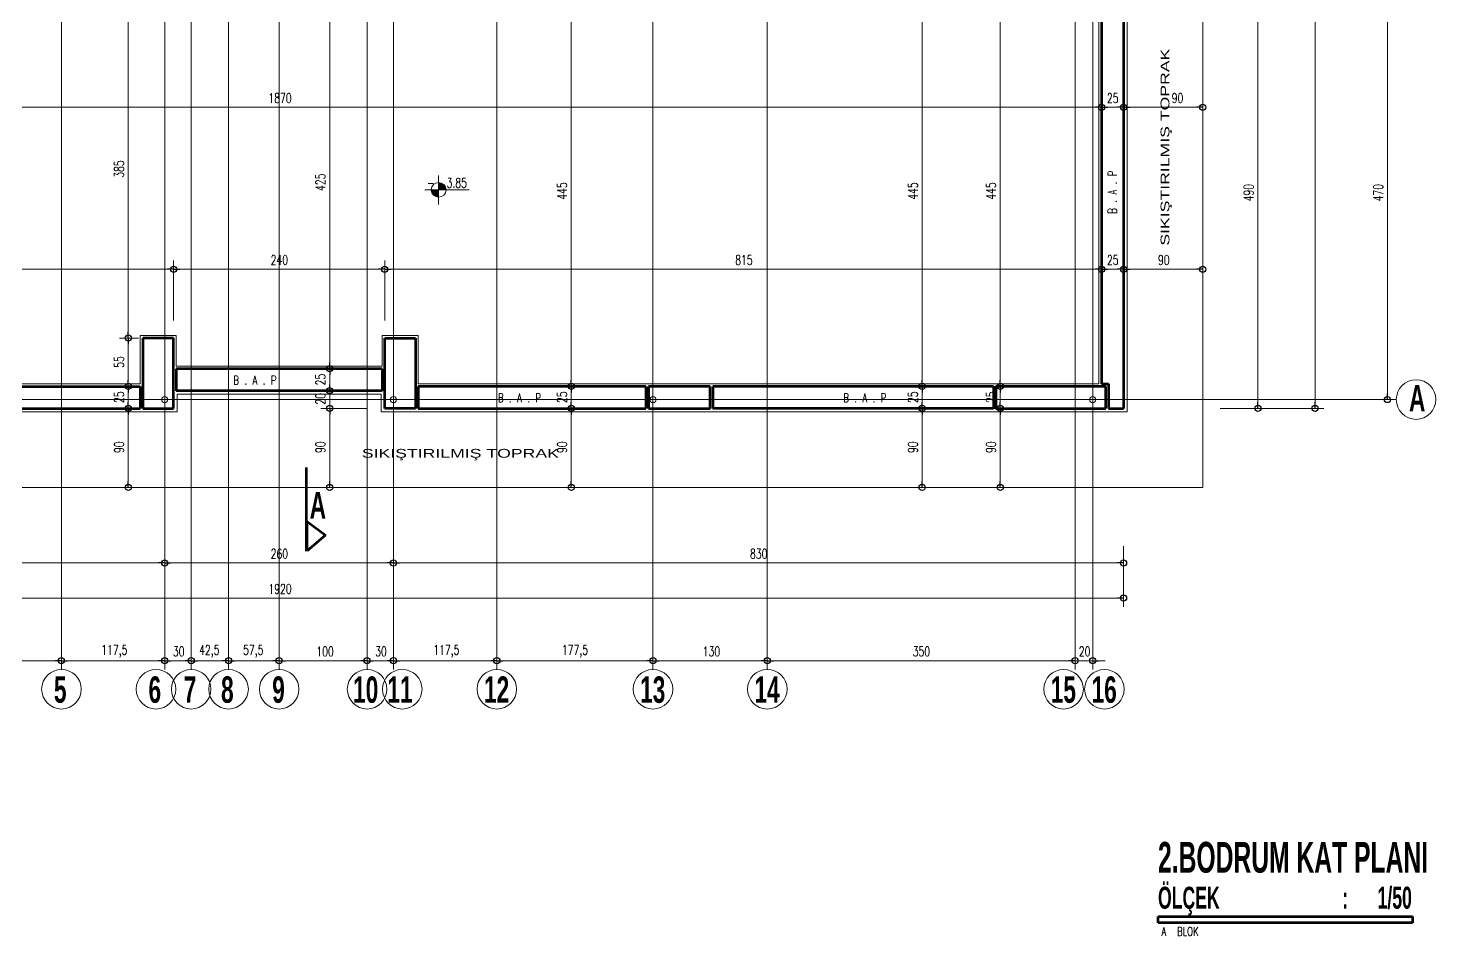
# Model space of a CAD drawing. Header units: millimetres. Extents: x 2016.56 to 2021.8, y 13721.83 to 13722.48.
# Drawn here: x 2016.7466 to 2017.0667, y 13721.9198 to 13722.1263 of the extents above; entities that cross this region are included whole.
import ezdxf

# ---------------------------------------------------------------- set-up
doc = ezdxf.new("R2010")
doc.units = ezdxf.units.MM
doc.linetypes.add('ACAD_ISO04W100', pattern=[30, 24, -3, 0, -3])
doc.layers.get('0').update_dxf_attribs({"lineweight": 20})
for name, color, linetype, lineweight in [('aks', 1, 'Continuous', 9), ('AKS  NO', 5, 'Continuous', 60), ('DH', 7, 'Continuous', 20), ('DIMH', 7, 'Continuous', 20), ('DIMV', 7, 'Continuous', 20), ('DV', 7, 'Continuous', 20), ('kesit', 5, 'Continuous', 60), ('kolon', 5, 'Continuous', 60), ('SIVA', 7, 'Continuous', 20), ('TEXT', 7, 'Continuous', 20)]:
    doc.layers.add(name, color=color, linetype=linetype, lineweight=lineweight)
doc.styles.get("Standard").update_dxf_attribs({"font": 'txt.shx', "width": 0.7, "height": 11})
doc.styles.add('style1', font='swisscbo.ttf', dxfattribs={"width": 0.75, "height": 11})
doc.styles.add('style3', font='GOTHIC.TTF', dxfattribs={"width": 0.7, "height": 11})

msp = doc.modelspace()

# ---------------------------------------------------------------- hatches: boundary and pattern name
at = {"layer": 'TEXT'}
h = msp.add_hatch(color=256, dxfattribs=at)
h.paths.add_polyline_path([(2016.83994, 13722.08949), (2016.83826, 13722.08949, 0.414214), (2016.83994, 13722.08781)])
h.paths.add_polyline_path([(2016.83994, 13722.09117), (2016.83994, 13722.08949), (2016.84162, 13722.08949, 0.414214)])

# ---------------------------------------------------------------- linework, layer by layer
for p, q in [((2016.99647, 13722.13859), (2016.99647, 13722.03959)), ((2017.01367, 13722.02179), (2017.01367, 13722.13779)), ((2016.59367, 13722.02179), (2017.01367, 13722.02179))]:
    msp.add_line(p, q)
at = {"color": 0, "lineweight": -2}
for p, q in [((2016.99067, 13722.10827), (2016.98927, 13722.10827)), ((2016.99067, 13722.10827), (2016.99207, 13722.10827)), ((2016.99567, 13722.10827), (2016.99427, 13722.10827)), ((2016.99567, 13722.10827), (2016.99707, 13722.10827)), ((2017.01367, 13722.10827), (2017.01227, 13722.10827)), ((2016.77967, 13722.07144), (2016.77827, 13722.07144)), ((2016.77967, 13722.07144), (2016.78107, 13722.07144)), ((2016.82767, 13722.07144), (2016.82627, 13722.07144)), ((2016.82767, 13722.07144), (2016.82907, 13722.07144)), ((2016.99067, 13722.07144), (2016.98927, 13722.07144)), ((2016.99067, 13722.07144), (2016.99207, 13722.07144)), ((2016.99567, 13722.07144), (2016.99427, 13722.07144)), ((2016.99567, 13722.07144), (2016.99707, 13722.07144)), ((2017.01367, 13722.07144), (2017.01227, 13722.07144)), ((2016.76937, 13722.05579), (2016.76937, 13722.05719)), ((2016.76937, 13722.05579), (2016.76937, 13722.05439)), ((2016.81516, 13722.04879), (2016.81516, 13722.05019)), ((2016.76937, 13722.04479), (2016.76937, 13722.04619)), ((2016.81516, 13722.04879), (2016.81516, 13722.04739)), ((2016.87011, 13722.04479), (2016.87011, 13722.04619)), ((2016.94988, 13722.04479), (2016.94988, 13722.04619)), ((2016.96764, 13722.04479), (2016.96764, 13722.04619)), ((2016.76937, 13722.04479), (2016.76937, 13722.04339)), ((2016.81516, 13722.04379), (2016.81516, 13722.04519)), ((2016.81516, 13722.04379), (2016.81516, 13722.04519)), ((2016.87011, 13722.04479), (2016.87011, 13722.04339)), ((2016.94988, 13722.04479), (2016.94988, 13722.04339)), ((2016.96764, 13722.04479), (2016.96764, 13722.04339)), ((2017.05569, 13722.04179), (2017.05569, 13722.04319)), ((2016.76937, 13722.03979), (2016.76937, 13722.04119)), ((2016.76937, 13722.03979), (2016.76937, 13722.03839)), ((2016.81516, 13722.03979), (2016.81516, 13722.03839)), ((2016.81516, 13722.03979), (2016.81516, 13722.03839)), ((2016.87011, 13722.03979), (2016.87011, 13722.04119)), ((2016.87011, 13722.03979), (2016.87011, 13722.03839)), ((2016.94988, 13722.03979), (2016.94988, 13722.04119)), ((2016.94988, 13722.03979), (2016.94988, 13722.03839)), ((2016.96764, 13722.03979), (2016.96764, 13722.04119)), ((2016.96764, 13722.03979), (2016.96764, 13722.03839)), ((2017.02622, 13722.03979), (2017.02622, 13722.04119)), ((2017.03922, 13722.03979), (2017.03922, 13722.04119)), ((2016.76937, 13722.02179), (2016.76937, 13722.02319)), ((2016.81516, 13722.02179), (2016.81516, 13722.02319)), ((2016.87011, 13722.02179), (2016.87011, 13722.02319)), ((2016.94988, 13722.02179), (2016.94988, 13722.02319)), ((2016.96764, 13722.02179), (2016.96764, 13722.02319)), ((2016.77767, 13722.00462), (2016.77627, 13722.00462)), ((2016.77767, 13722.00462), (2016.77907, 13722.00462)), ((2016.82967, 13722.00462), (2016.82827, 13722.00462)), ((2016.82967, 13722.00462), (2016.83107, 13722.00462)), ((2016.99567, 13722.00462), (2016.99427, 13722.00462)), ((2016.99567, 13721.99662), (2016.99427, 13721.99662)), ((2016.75417, 13721.98239), (2016.75277, 13721.98239)), ((2016.75417, 13721.98239), (2016.75557, 13721.98239)), ((2016.77767, 13721.98239), (2016.77627, 13721.98239)), ((2016.77767, 13721.98239), (2016.77907, 13721.98239)), ((2016.78367, 13721.98239), (2016.78227, 13721.98239)), ((2016.78367, 13721.98239), (2016.78507, 13721.98239)), ((2016.79217, 13721.98239), (2016.79077, 13721.98239)), ((2016.79217, 13721.98239), (2016.79357, 13721.98239)), ((2016.80367, 13721.98239), (2016.80227, 13721.98239)), ((2016.80367, 13721.98239), (2016.80507, 13721.98239)), ((2016.82367, 13721.98239), (2016.82227, 13721.98239)), ((2016.82367, 13721.98239), (2016.82507, 13721.98239)), ((2016.82967, 13721.98239), (2016.82827, 13721.98239)), ((2016.82967, 13721.98239), (2016.83107, 13721.98239)), ((2016.85317, 13721.98239), (2016.85177, 13721.98239)), ((2016.85317, 13721.98239), (2016.85457, 13721.98239)), ((2016.88867, 13721.98239), (2016.88727, 13721.98239)), ((2016.88867, 13721.98239), (2016.89007, 13721.98239)), ((2016.91467, 13721.98239), (2016.91327, 13721.98239)), ((2016.91467, 13721.98239), (2016.91607, 13721.98239)), ((2016.98467, 13721.98239), (2016.98327, 13721.98239)), ((2016.98467, 13721.98239), (2016.98327, 13721.98239)), ((2016.98867, 13721.98239), (2016.99007, 13721.98239))]:
    msp.add_line(p, q, dxfattribs=at)
for centre in [(2016.99067, 13722.10827), (2016.99067, 13722.10827), (2016.99567, 13722.10827), (2016.99567, 13722.10827), (2017.01367, 13722.10827), (2016.77967, 13722.07144), (2016.77967, 13722.07144), (2016.82767, 13722.07144), (2016.82767, 13722.07144), (2016.99067, 13722.07144), (2016.99067, 13722.07144), (2016.99567, 13722.07144), (2016.99567, 13722.07144), (2017.01367, 13722.07144), (2016.76937, 13722.05579), (2016.76937, 13722.05579), (2016.81516, 13722.04879), (2016.81516, 13722.04879), (2016.76937, 13722.04479), (2016.76937, 13722.04479), (2016.81516, 13722.04379), (2016.81516, 13722.04379), (2016.87011, 13722.04479), (2016.87011, 13722.04479), (2016.94988, 13722.04479), (2016.94988, 13722.04479), (2016.96764, 13722.04479), (2016.96764, 13722.04479), (2016.76937, 13722.03979), (2016.76937, 13722.03979), (2016.81516, 13722.03979), (2016.81516, 13722.03979), (2016.87011, 13722.03979), (2016.87011, 13722.03979), (2016.94988, 13722.03979), (2016.94988, 13722.03979), (2016.96764, 13722.03979), (2016.96764, 13722.03979), (2017.02622, 13722.03979), (2017.03922, 13722.03979), (2017.05569, 13722.04179), (2016.76937, 13722.02179), (2016.81516, 13722.02179), (2016.87011, 13722.02179), (2016.94988, 13722.02179), (2016.96764, 13722.02179), (2016.77767, 13722.00462), (2016.77767, 13722.00462), (2016.82967, 13722.00462), (2016.82967, 13722.00462), (2016.99567, 13722.00462), (2016.99567, 13721.99662), (2016.75417, 13721.98239), (2016.75417, 13721.98239), (2016.77767, 13721.98239), (2016.77767, 13721.98239), (2016.78367, 13721.98239), (2016.78367, 13721.98239), (2016.79217, 13721.98239), (2016.79217, 13721.98239), (2016.80367, 13721.98239), (2016.80367, 13721.98239), (2016.82367, 13721.98239), (2016.82367, 13721.98239), (2016.82967, 13721.98239), (2016.82967, 13721.98239), (2016.85317, 13721.98239), (2016.85317, 13721.98239), (2016.88867, 13721.98239), (2016.88867, 13721.98239), (2016.91467, 13721.98239), (2016.91467, 13721.98239), (2016.98467, 13721.98239), (2016.98467, 13721.98239), (2016.98867, 13721.98239)]:
    msp.add_circle(centre, 0.0007, dxfattribs=at)
for centre in [(2017.06219, 13722.04179), (2017.06219, 13722.04179), (2016.75417, 13721.97589), (2016.75417, 13721.97589), (2016.77567, 13721.97589), (2016.77567, 13721.97589), (2016.78367, 13721.97589), (2016.78367, 13721.97589), (2016.79217, 13721.97589), (2016.79217, 13721.97589), (2016.80367, 13721.97589), (2016.80367, 13721.97589), (2016.82367, 13721.97589), (2016.82367, 13721.97589), (2016.83167, 13721.97589), (2016.83167, 13721.97589), (2016.85317, 13721.97589), (2016.85317, 13721.97589), (2016.88867, 13721.97589), (2016.88867, 13721.97589), (2016.91467, 13721.97589), (2016.91467, 13721.97589), (2016.98204, 13721.97589), (2016.98204, 13721.97589), (2016.99132, 13721.97589), (2016.99132, 13721.97589)]:
    msp.add_circle(centre, 0.0045)
at = {"layer": 'aks', "linetype": 'ACAD_ISO04W100', "ltscale": 2}
for p, q in [((2016.75417, 13722.38645), (2016.75417, 13721.98239)), ((2016.75417, 13722.38645), (2016.75417, 13721.98239)), ((2016.77767, 13722.38645), (2016.77767, 13721.98239)), ((2016.78367, 13722.38645), (2016.78367, 13721.98239)), ((2016.78367, 13722.38645), (2016.78367, 13721.98239)), ((2016.79217, 13722.38645), (2016.79217, 13721.98239)), ((2016.79217, 13722.38645), (2016.79217, 13721.98239)), ((2016.80367, 13722.38645), (2016.80367, 13721.98239)), ((2016.80367, 13722.38645), (2016.80367, 13721.98239)), ((2016.82367, 13722.38645), (2016.82367, 13721.98239)), ((2016.82367, 13722.38645), (2016.82367, 13721.98239)), ((2016.82967, 13722.38645), (2016.82967, 13721.98239)), ((2016.85317, 13722.38645), (2016.85317, 13721.98239)), ((2016.85317, 13722.38645), (2016.85317, 13721.98239)), ((2016.88867, 13722.38645), (2016.88867, 13721.98239)), ((2016.88867, 13722.38645), (2016.88867, 13721.98239)), ((2016.91467, 13722.38645), (2016.91467, 13721.98239)), ((2016.91467, 13722.38645), (2016.91467, 13721.98239)), ((2016.98467, 13722.38645), (2016.98467, 13721.98239)), ((2016.98467, 13722.38645), (2016.98467, 13721.98239)), ((2016.98867, 13722.38645), (2016.98867, 13721.98239)), ((2016.98867, 13722.38645), (2016.98867, 13721.98239)), ((2016.57165, 13722.04179), (2017.05569, 13722.04179))]:
    msp.add_line(p, q, dxfattribs=at)
at = {"layer": 'aks'}
for centre in [(2016.77767, 13722.04179), (2016.82967, 13722.04179), (2016.88867, 13722.04179), (2016.88867, 13722.04179), (2016.98867, 13722.04179), (2016.98867, 13722.04179)]:
    msp.add_circle(centre, 0.0007, dxfattribs=at)
at = {"layer": 'AKS  NO'}
for p, q in [((2017.00353, 13721.92422), (2017.06136, 13721.92422)), ((2017.00353, 13721.92275), (2017.00353, 13721.92422)), ((2017.06136, 13721.92275), (2017.00353, 13721.92275)), ((2017.06136, 13721.92422), (2017.06136, 13721.92275))]:
    msp.add_line(p, q, dxfattribs=at)
at = {"layer": 'DH', "lineweight": 20}
for p, q in [((2016.99067, 13722.1057), (2016.99067, 13722.11027)), ((2016.99067, 13722.1057), (2016.99067, 13722.11027)), ((2016.99567, 13722.10515), (2016.99567, 13722.11027)), ((2016.99567, 13722.10917), (2016.99567, 13722.10627)), ((2017.01367, 13722.10917), (2017.01367, 13722.10627)), ((2016.77967, 13722.05979), (2016.77967, 13722.07344)), ((2016.77967, 13722.05979), (2016.77967, 13722.07344)), ((2016.82767, 13722.05979), (2016.82767, 13722.07344)), ((2016.82767, 13722.05979), (2016.82767, 13722.07344)), ((2016.99067, 13722.06856), (2016.99067, 13722.07344)), ((2016.99067, 13722.06856), (2016.99067, 13722.07344)), ((2016.99567, 13722.06812), (2016.99567, 13722.07344)), ((2016.99567, 13722.07235), (2016.99567, 13722.06944)), ((2017.01367, 13722.07235), (2017.01367, 13722.06944))]:
    msp.add_line(p, q, dxfattribs=at)
at = {"layer": 'DH'}
for p, q in [((2016.61807, 13722.10827), (2016.98927, 13722.10827)), ((2016.99207, 13722.10827), (2016.99427, 13722.10827)), ((2016.99707, 13722.10827), (2017.01227, 13722.10827)), ((2016.61807, 13722.07144), (2016.77827, 13722.07144)), ((2016.78107, 13722.07144), (2016.82627, 13722.07144)), ((2016.82907, 13722.07144), (2016.98927, 13722.07144)), ((2016.99207, 13722.07144), (2016.99427, 13722.07144)), ((2016.99707, 13722.07144), (2017.01227, 13722.07144))]:
    msp.add_line(p, q, dxfattribs=at)
at = {"layer": 'DIMH', "lineweight": 20}
for p, q in [((2016.77767, 13722.01779), (2016.77767, 13722.00262)), ((2016.77767, 13722.01779), (2016.77767, 13722.00262)), ((2016.82967, 13722.01779), (2016.82967, 13722.00262)), ((2016.82967, 13722.01779), (2016.82967, 13722.00262)), ((2016.99567, 13722.00842), (2016.99567, 13722.00262)), ((2016.99567, 13722.00842), (2016.99567, 13721.99462)), ((2016.75417, 13721.98406), (2016.75417, 13721.98039)), ((2016.75417, 13721.98406), (2016.75417, 13721.98039)), ((2016.77767, 13721.98333), (2016.77767, 13721.98039)), ((2016.77767, 13721.98333), (2016.77767, 13721.98039)), ((2016.78367, 13721.9839), (2016.78367, 13721.98039)), ((2016.78367, 13721.9839), (2016.78367, 13721.98039)), ((2016.79217, 13721.98288), (2016.79217, 13721.98039)), ((2016.79217, 13721.98288), (2016.79217, 13721.98039)), ((2016.80367, 13721.9834), (2016.80367, 13721.98039)), ((2016.80367, 13721.9834), (2016.80367, 13721.98039)), ((2016.82367, 13721.98373), (2016.82367, 13721.98039)), ((2016.82367, 13721.98373), (2016.82367, 13721.98039)), ((2016.82967, 13721.98379), (2016.82967, 13721.98039)), ((2016.82967, 13721.98379), (2016.82967, 13721.98039)), ((2016.85317, 13721.98416), (2016.85317, 13721.98039)), ((2016.85317, 13721.98416), (2016.85317, 13721.98039)), ((2016.88867, 13721.98416), (2016.88867, 13721.98039)), ((2016.88867, 13721.98416), (2016.88867, 13721.98039)), ((2016.91467, 13721.98501), (2016.91467, 13721.98039)), ((2016.91467, 13721.98501), (2016.91467, 13721.98039)), ((2016.98467, 13721.9839), (2016.98467, 13721.98039)), ((2016.98467, 13721.9839), (2016.98467, 13721.98039)), ((2016.98867, 13721.98478), (2016.98867, 13721.98039))]:
    msp.add_line(p, q, dxfattribs=at)
at = {"layer": 'DIMH'}
for p, q in [((2016.61307, 13722.00462), (2016.77627, 13722.00462)), ((2016.77907, 13722.00462), (2016.82827, 13722.00462)), ((2016.83107, 13722.00462), (2016.99427, 13722.00462)), ((2016.61307, 13721.99662), (2016.99427, 13721.99662)), ((2016.72007, 13721.98239), (2016.75277, 13721.98239)), ((2016.75557, 13721.98239), (2016.77627, 13721.98239)), ((2016.77907, 13721.98239), (2016.78227, 13721.98239)), ((2016.78507, 13721.98239), (2016.79077, 13721.98239)), ((2016.79357, 13721.98239), (2016.80227, 13721.98239)), ((2016.80507, 13721.98239), (2016.82227, 13721.98239)), ((2016.82507, 13721.98239), (2016.82827, 13721.98239)), ((2016.83107, 13721.98239), (2016.85177, 13721.98239)), ((2016.85457, 13721.98239), (2016.88727, 13721.98239)), ((2016.89007, 13721.98239), (2016.91327, 13721.98239)), ((2016.91607, 13721.98239), (2016.98327, 13721.98239)), ((2016.98327, 13721.98239), (2016.98187, 13721.98239)), ((2016.98467, 13721.98239), (2016.98867, 13721.98239)), ((2016.99007, 13721.98239), (2016.99147, 13721.98239))]:
    msp.add_line(p, q, dxfattribs=at)
at = {"layer": 'DIMV'}
for p, q in [((2017.03922, 13722.33639), (2017.03922, 13722.04119)), ((2017.02622, 13722.13639), (2017.02622, 13722.04119)), ((2017.05569, 13722.13439), (2017.05569, 13722.04319))]:
    msp.add_line(p, q, dxfattribs=at)
at = {"layer": 'DIMV', "lineweight": 20}
for p, q in [((2017.01767, 13722.03979), (2017.02822, 13722.03979)), ((2017.02817, 13722.03979), (2017.04122, 13722.03979)), ((2017.05473, 13722.04179), (2017.05769, 13722.04179))]:
    msp.add_line(p, q, dxfattribs=at)
at = {"layer": 'DV'}
for p, q in [((2016.81516, 13722.13239), (2016.81516, 13722.05019)), ((2016.87011, 13722.13239), (2016.87011, 13722.04619)), ((2016.94988, 13722.13239), (2016.94988, 13722.04619)), ((2016.96764, 13722.13239), (2016.96764, 13722.04619)), ((2016.76937, 13722.13139), (2016.76937, 13722.05719)), ((2016.76937, 13722.05439), (2016.76937, 13722.04619)), ((2016.81516, 13722.04739), (2016.81516, 13722.04519)), ((2016.81516, 13722.04519), (2016.81516, 13722.04659)), ((2016.76937, 13722.04339), (2016.76937, 13722.04119)), ((2016.81516, 13722.04379), (2016.81516, 13722.03979)), ((2016.87011, 13722.04339), (2016.87011, 13722.04119)), ((2016.94988, 13722.04339), (2016.94988, 13722.04119)), ((2016.96764, 13722.04339), (2016.96764, 13722.04119)), ((2016.76937, 13722.03839), (2016.76937, 13722.02319)), ((2016.81516, 13722.03839), (2016.81516, 13722.03699)), ((2016.81516, 13722.03839), (2016.81516, 13722.02319)), ((2016.87011, 13722.03839), (2016.87011, 13722.02319)), ((2016.94988, 13722.03839), (2016.94988, 13722.02319)), ((2016.96764, 13722.03839), (2016.96764, 13722.02319))]:
    msp.add_line(p, q, dxfattribs=at)
at = {"layer": 'DV', "lineweight": 20}
for p, q in [((2016.77167, 13722.05579), (2016.76737, 13722.05579)), ((2016.77167, 13722.05579), (2016.76737, 13722.05579)), ((2016.81873, 13722.04879), (2016.81316, 13722.04879)), ((2016.81873, 13722.04879), (2016.81316, 13722.04879)), ((2016.76504, 13722.04479), (2016.77137, 13722.04479)), ((2016.76504, 13722.04479), (2016.77137, 13722.04479)), ((2016.81821, 13722.04379), (2016.81316, 13722.04379)), ((2016.81821, 13722.04379), (2016.81316, 13722.04379)), ((2016.87012, 13722.04479), (2016.86811, 13722.04479)), ((2016.87012, 13722.04479), (2016.86811, 13722.04479)), ((2016.95251, 13722.04479), (2016.94788, 13722.04479)), ((2016.95251, 13722.04479), (2016.94788, 13722.04479)), ((2016.97282, 13722.04479), (2016.96564, 13722.04479)), ((2016.97282, 13722.04479), (2016.96564, 13722.04479)), ((2016.76382, 13722.03979), (2016.77137, 13722.03979)), ((2016.76382, 13722.03979), (2016.77137, 13722.03979)), ((2016.82367, 13722.03979), (2016.81316, 13722.03979)), ((2016.82367, 13722.03979), (2016.81316, 13722.03979)), ((2016.87012, 13722.03979), (2016.86811, 13722.03979)), ((2016.87012, 13722.03979), (2016.86811, 13722.03979)), ((2016.954, 13722.03979), (2016.94788, 13722.03979)), ((2016.954, 13722.03979), (2016.94788, 13722.03979)), ((2016.97282, 13722.03979), (2016.96564, 13722.03979)), ((2016.97282, 13722.03979), (2016.96564, 13722.03979)), ((2016.76925, 13722.02179), (2016.77137, 13722.02179)), ((2016.81688, 13722.02179), (2016.81316, 13722.02179)), ((2016.87428, 13722.02179), (2016.86811, 13722.02179)), ((2016.95122, 13722.02179), (2016.94788, 13722.02179)), ((2016.97404, 13722.02179), (2016.96564, 13722.02179))]:
    msp.add_line(p, q, dxfattribs=at)
at = {"layer": 'kesit', "linetype": 'ACAD_ISO04W100'}
msp.add_line((2016.80982, 13722.02632), (2016.80982, 13722.00731), dxfattribs=at)
at = {"layer": 'kesit'}
for p, q in [((2016.81003, 13722.01408), (2016.81423, 13722.01093)), ((2016.81003, 13722.00736), (2016.81003, 13722.01408)), ((2016.81423, 13722.01093), (2016.81003, 13722.00736))]:
    msp.add_line(p, q, dxfattribs=at)
at = {"layer": 'kolon'}
for p, q in [((2016.99567, 13722.13779), (2016.99567, 13722.03979)), ((2016.99067, 13722.13379), (2016.99067, 13722.04539)), ((2016.77967, 13722.05579), (2016.77267, 13722.05579)), ((2016.77267, 13722.05579), (2016.77267, 13722.03979)), ((2016.77967, 13722.05579), (2016.77267, 13722.05579)), ((2016.77267, 13722.05579), (2016.77267, 13722.03979)), ((2016.77967, 13722.03979), (2016.77967, 13722.05579)), ((2016.77967, 13722.03979), (2016.77967, 13722.05579)), ((2016.82767, 13722.03979), (2016.82767, 13722.05579)), ((2016.82767, 13722.05579), (2016.83467, 13722.05579)), ((2016.82767, 13722.03979), (2016.82767, 13722.05579)), ((2016.82767, 13722.05579), (2016.83467, 13722.05579)), ((2016.83467, 13722.05579), (2016.83467, 13722.03979)), ((2016.83467, 13722.05579), (2016.83467, 13722.03979)), ((2016.82707, 13722.04879), (2016.78027, 13722.04879)), ((2016.78027, 13722.04879), (2016.78027, 13722.04379)), ((2016.82707, 13722.04879), (2016.82707, 13722.04379)), ((2016.72027, 13722.04479), (2016.77207, 13722.04479)), ((2016.77207, 13722.04479), (2016.77207, 13722.03979)), ((2016.82707, 13722.04379), (2016.78027, 13722.04379)), ((2016.82707, 13722.04379), (2016.78223, 13722.04379)), ((2016.88707, 13722.04479), (2016.83527, 13722.04479)), ((2016.83527, 13722.04479), (2016.83527, 13722.03979)), ((2016.88707, 13722.04479), (2016.88707, 13722.03979)), ((2016.90167, 13722.04479), (2016.88767, 13722.04479)), ((2016.88767, 13722.04479), (2016.88767, 13722.03979)), ((2016.90167, 13722.03979), (2016.90167, 13722.04479)), ((2016.90227, 13722.04479), (2016.90227, 13722.03979)), ((2016.90227, 13722.04479), (2016.90227, 13722.03979)), ((2016.96607, 13722.04479), (2016.90227, 13722.04479)), ((2016.96607, 13722.04479), (2016.96607, 13722.03979)), ((2016.96607, 13722.04479), (2016.96607, 13722.03979)), ((2016.96607, 13722.04479), (2016.96607, 13722.03979)), ((2016.96607, 13722.04479), (2016.96607, 13722.03979)), ((2016.99167, 13722.04479), (2016.96667, 13722.04479)), ((2016.96667, 13722.04479), (2016.96667, 13722.03979)), ((2016.99167, 13722.04479), (2016.96667, 13722.04479)), ((2016.96667, 13722.04479), (2016.96667, 13722.03979)), ((2016.99067, 13722.04479), (2016.97443, 13722.04479)), ((2016.99067, 13722.04479), (2016.97443, 13722.04479)), ((2016.99067, 13722.04539), (2016.99227, 13722.04539)), ((2016.99067, 13722.04539), (2016.99227, 13722.04539)), ((2016.99167, 13722.03979), (2016.99167, 13722.04479)), ((2016.99167, 13722.03979), (2016.99167, 13722.04479)), ((2016.99227, 13722.04539), (2016.99227, 13722.03979)), ((2016.72027, 13722.03979), (2016.77207, 13722.03979)), ((2016.77267, 13722.03979), (2016.77967, 13722.03979)), ((2016.77267, 13722.03979), (2016.77967, 13722.03979)), ((2016.83467, 13722.03979), (2016.82767, 13722.03979)), ((2016.83467, 13722.03979), (2016.82767, 13722.03979)), ((2016.83527, 13722.03979), (2016.88707, 13722.03979)), ((2016.88767, 13722.03979), (2016.90167, 13722.03979)), ((2016.96607, 13722.03979), (2016.90227, 13722.03979)), ((2016.96667, 13722.03979), (2016.99167, 13722.03979)), ((2016.96667, 13722.03979), (2016.99167, 13722.03979)), ((2016.97217, 13722.03979), (2016.99167, 13722.03979)), ((2016.99227, 13722.03979), (2016.99567, 13722.03979))]:
    msp.add_line(p, q, dxfattribs=at)
at = {"layer": 'SIVA'}
for p, q in [((2016.99647, 13722.13859), (2016.99647, 13722.08269)), ((2016.99007, 13722.04539), (2016.99007, 13722.13319)), ((2016.99647, 13722.07509), (2016.99647, 13722.03899)), ((2016.77207, 13722.04539), (2016.77207, 13722.05639)), ((2016.77207, 13722.05639), (2016.78027, 13722.05639)), ((2016.78027, 13722.05639), (2016.78027, 13722.04939)), ((2016.82707, 13722.04939), (2016.82707, 13722.05639)), ((2016.82707, 13722.05639), (2016.83527, 13722.05639)), ((2016.83527, 13722.05639), (2016.83527, 13722.04539)), ((2016.78027, 13722.04939), (2016.82707, 13722.04939)), ((2016.77207, 13722.04539), (2016.61727, 13722.04539)), ((2016.82687, 13722.04299), (2016.78047, 13722.04299)), ((2016.78047, 13722.03899), (2016.78047, 13722.04299)), ((2016.82687, 13722.03899), (2016.82687, 13722.04299)), ((2016.83527, 13722.04539), (2016.99007, 13722.04539)), ((2016.78047, 13722.03899), (2016.61087, 13722.03899)), ((2016.82687, 13722.03899), (2016.99647, 13722.03899))]:
    msp.add_line(p, q, dxfattribs=at)
at = {"layer": 'TEXT'}
for p, q in [((2016.83994, 13722.09278), (2016.83994, 13722.08619)), ((2016.8368, 13722.08949), (2016.84688, 13722.08949))]:
    msp.add_line(p, q, dxfattribs=at)
msp.add_circle((2016.83994, 13722.08949), 0.00168, dxfattribs=at)

# ---------------------------------------------------------------- texts
at = {"layer": 'AKS  NO', "style": 'style1'}
for s, height, width, p in [('A', 0.006, 0.75, (2017.06058, 13722.03909)), ('5', 0.006, 0.75, (2016.75246, 13721.97281)), ('6', 0.006, 0.75, (2016.77396, 13721.97281)), ('7', 0.006, 0.75, (2016.78196, 13721.97281)), ('8', 0.006, 0.75, (2016.79046, 13721.97281)), ('9', 0.006, 0.75, (2016.80209, 13721.97281)), ('10', 0.006, 0.75, (2016.82048, 13721.97281)), ('11', 0.006, 0.75, (2016.82828, 13721.97281)), ('12', 0.006, 0.75, (2016.85025, 13721.97281)), ('13', 0.006, 0.75, (2016.88575, 13721.97281)), ('14', 0.006, 0.75, (2016.91175, 13721.97281)), ('15', 0.006, 0.75, (2016.97912, 13721.97281)), ('16', 0.006, 0.75, (2016.9884, 13721.97281)), ('2.BODRUM KAT PLANI', 0.007, 0.7, (2017.00351, 13721.93417)), ('ÖLÇEK                         :      1/50', 0.005, 0.7, (2017.00351, 13721.92597))]:
    msp.add_text(s, height=height, dxfattribs=dict(at, width=width)).set_placement(p)
at = {"layer": 'DH', "width": 0.7}
for s, p in [('1870', (2016.80123, 13722.10927)), ('25', (2016.99189, 13722.10927)), ('90', (2017.00663, 13722.10927)), ('240', (2016.80174, 13722.07244)), ('815', (2016.90737, 13722.07244)), ('25', (2016.99189, 13722.07244)), ('90', (2017.00351, 13722.07244))]:
    msp.add_text(s, height=0.0022, dxfattribs=at).set_placement(p)
at = {"layer": 'DIMH', "width": 0.7}
for s, p in [('260', (2016.80174, 13722.00562)), ('830', (2016.91074, 13722.00562)), ('1920', (2016.80123, 13721.99762)), ('117,5', (2016.76322, 13721.98375)), ('30', (2016.77951, 13721.98339)), ('42,5', (2016.78548, 13721.98375)), ('57,5', (2016.79548, 13721.98375)), ('100', (2016.81213, 13721.98339)), ('30', (2016.82551, 13721.98339)), ('117,5', (2016.83872, 13721.98375)), ('177,5', (2016.86797, 13721.98375)), ('130', (2016.9, 13721.98339)), ('350', (2016.94774, 13721.98339)), ('20', (2016.98551, 13721.98339))]:
    msp.add_text(s, height=0.0022, dxfattribs=at).set_placement(p)
at = {"layer": 'DIMV', "width": 0.7}
for s, p in [('490', (2017.02522, 13722.08686)), ('470', (2017.05469, 13722.08686))]:
    msp.add_text(s, height=0.0022, rotation=90, dxfattribs=at).set_placement(p)
at = {"layer": 'DV', "width": 0.7}
for s, p in [('385', (2016.76837, 13722.09224)), ('425', (2016.81416, 13722.08924)), ('445', (2016.86911, 13722.08724)), ('445', (2016.94888, 13722.08724)), ('445', (2016.96664, 13722.08724)), ('55', (2016.76837, 13722.04901)), ('25', (2016.81416, 13722.04501)), ('25', (2016.76837, 13722.04101)), ('20', (2016.81416, 13722.04063)), ('25', (2016.86911, 13722.04101)), ('25', (2016.94888, 13722.04101)), ('25', (2016.96664, 13722.04101)), ('90', (2016.76837, 13722.02963)), ('90', (2016.81416, 13722.02963)), ('90', (2016.86911, 13722.02963)), ('90', (2016.94888, 13722.02963)), ('90', (2016.96664, 13722.02963))]:
    msp.add_text(s, height=0.0022, rotation=90, dxfattribs=at).set_placement(p)
at = {"layer": 'kesit', "style": 'style1', "width": 0.75}
msp.add_text('A', height=0.006, dxfattribs=at).set_placement((2016.81061, 13722.01473))
at = {"layer": 'TEXT', "style": 'style3', "width": 1.5}
msp.add_text('SIKIŞTIRILMIŞ TOPRAK', height=0.002, rotation=90, dxfattribs=at).set_placement((2017.0061, 13722.0768))
at = {"layer": 'TEXT', "width": 0.7}
for s, height, p in [('-  3.85', 0.0022, (2016.83729, 13722.08998)), ('B . A . P ', 0.002, (2016.79327, 13722.04518)), ('B . A . P ', 0.002, (2016.85343, 13722.04118)), ('B . A . P ', 0.002, (2016.93195, 13722.04118)), ('A  BLOK', 0.002, (2017.00429, 13721.9198))]:
    msp.add_text(s, height=height, dxfattribs=at).set_placement(p)
msp.add_text('B . A . P ', height=0.002, rotation=90, dxfattribs=at).set_placement((2016.99412, 13722.08406))
at = {"layer": 'TEXT', "style": 'style3', "width": 1.5}
msp.add_text('SIKIŞTIRILMIŞ TOPRAK', height=0.002, dxfattribs=at).set_placement((2016.82248, 13722.02856))

doc.saveas('drawing.dxf')
